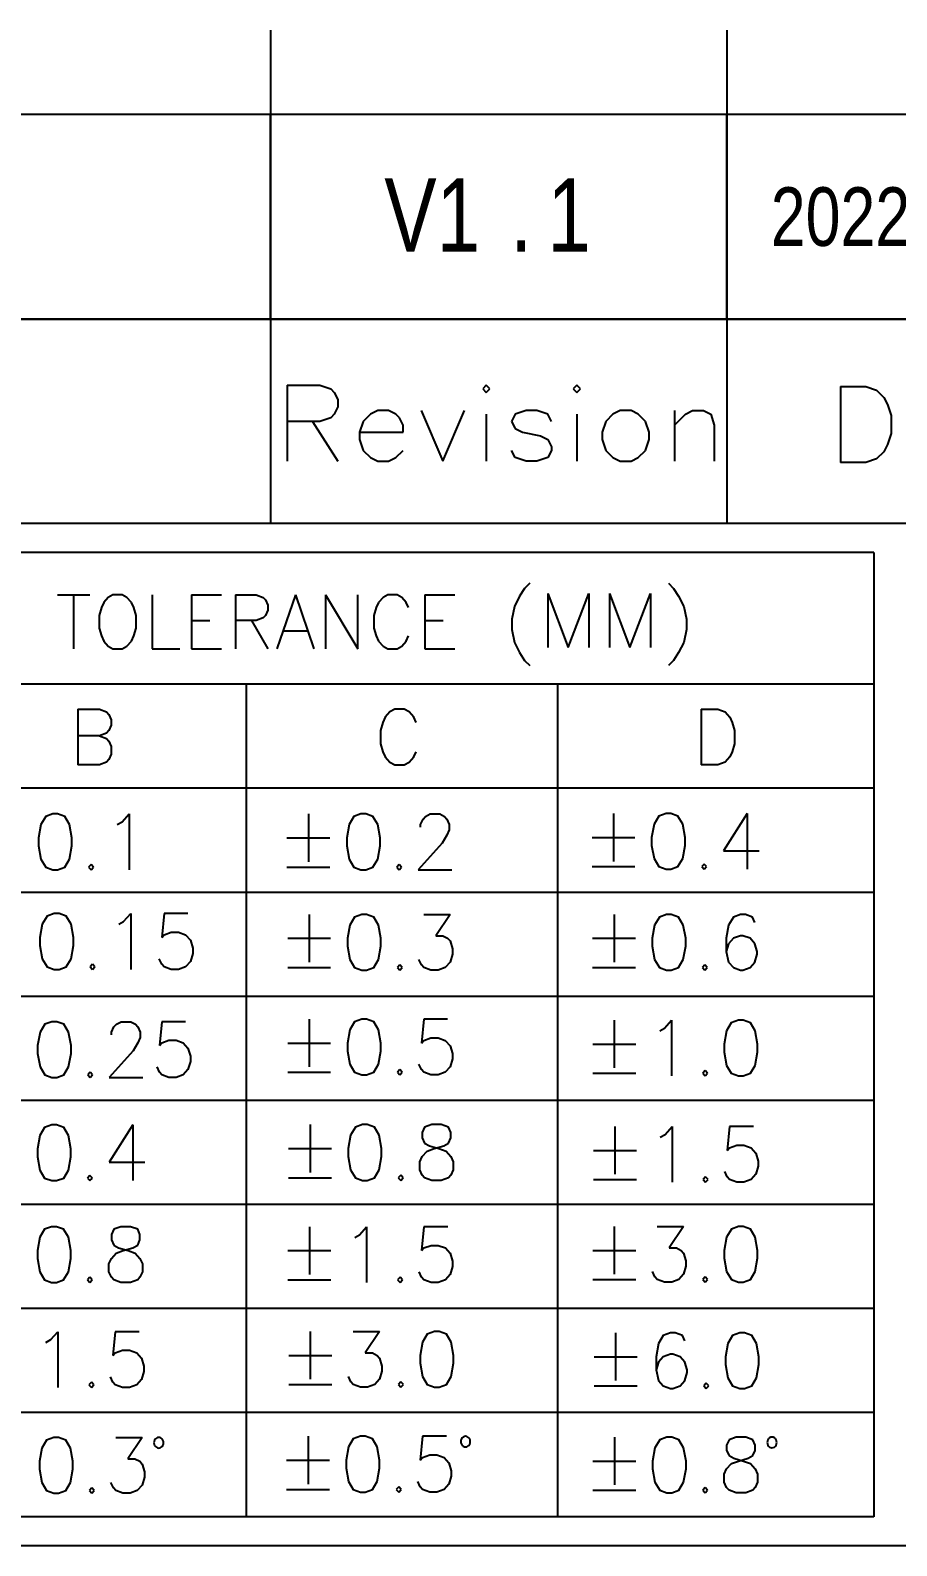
# Model space of a CAD drawing. Extents: x 0 to 189, y 4 to 276.
# Drawn here: x 137.52 to 161.18, y 3.65 to 45.03 of the extents above; entities that cross this region are included whole.
import ezdxf

# ---------------------------------------------------------------- set-up
doc = ezdxf.new("R2010")
doc.units = 0
doc.header["$LTSCALE"] = 19.36
doc.layers.get('0').update_dxf_attribs({"linetype": 'CONTINUOUS'})
doc.styles.get("Standard").update_dxf_attribs({"font": 'txt', "width": 0.8})

# ---------------------------------------------------------------- blocks, each defined once
blk = doc.blocks.new('*U41')
at = {"color": 0, "width": 0.8}
blk.add_text('2022.11.29', height=1.6, dxfattribs=at).set_placement((157.744, 39.141))
blk = doc.blocks.new('*U43')
at = {"color": 0, "width": 0.8}
for s, p in [('V1', (147.191, 38.983)), ('1', (151.644, 38.983)), ('.', (150.631, 38.983))]:
    blk.add_text(s, height=2, dxfattribs=at).set_placement(p)

msp = doc.modelspace()

# ---------------------------------------------------------------- linework, layer by layer
at = {"color": 7, "linetype": 'CONTINUOUS'}
for p, q in [((144.08, 45.028), (144.08, 31.562)), ((156.54, 45.028), (156.54, 31.562)), ((188.542, 42.726), (113.282, 42.726)), ((113.282, 37.144), (188.542, 37.144)), ((144.541, 35.339), (145.43, 35.339)), ((144.541, 35.339), (144.541, 33.263)), ((145.43, 35.339), (145.728, 35.239)), ((145.728, 35.239), (145.825, 35.142)), ((149.976, 35.339), (149.877, 35.239)), ((149.877, 35.239), (149.976, 35.142)), ((150.075, 35.239), (149.976, 35.339)), ((149.976, 35.142), (150.075, 35.239)), ((152.446, 35.339), (152.349, 35.239)), ((152.349, 35.239), (152.446, 35.142)), ((152.545, 35.239), (152.446, 35.339)), ((152.446, 35.142), (152.545, 35.239)), ((159.646, 35.303), (160.337, 35.303)), ((159.646, 35.303), (159.646, 33.228)), ((160.337, 35.303), (160.634, 35.204)), ((160.634, 35.204), (160.831, 35.006)), ((145.825, 35.142), (145.924, 34.944)), ((145.924, 34.944), (145.924, 34.745)), ((160.831, 35.006), (160.93, 34.809)), ((160.93, 34.809), (161.029, 34.512)), ((145.43, 34.35), (144.541, 34.35)), ((145.233, 34.35), (145.924, 33.263)), ((145.728, 34.45), (145.43, 34.35)), ((145.825, 34.549), (145.728, 34.45)), ((145.924, 34.745), (145.825, 34.549)), ((146.617, 34.35), (146.517, 34.053)), ((146.815, 34.549), (146.617, 34.35)), ((147.012, 34.646), (146.815, 34.549)), ((147.309, 34.646), (147.012, 34.646)), ((147.506, 34.549), (147.309, 34.646)), ((147.605, 34.45), (147.506, 34.549)), ((147.704, 34.251), (147.605, 34.45)), ((148.198, 34.646), (148.791, 33.263)), ((148.791, 33.263), (149.383, 34.646)), ((149.976, 34.549), (149.976, 33.263)), ((150.767, 34.549), (150.668, 34.35)), ((150.668, 34.35), (150.767, 34.152)), ((151.063, 34.646), (150.767, 34.549)), ((151.359, 34.646), (151.063, 34.646)), ((151.656, 34.549), (151.359, 34.646)), ((151.756, 34.35), (151.656, 34.549)), ((152.446, 34.549), (152.446, 33.263)), ((153.238, 34.35), (153.139, 34.053)), ((153.434, 34.549), (153.238, 34.35)), ((153.633, 34.646), (153.434, 34.549)), ((153.929, 34.646), (153.633, 34.646)), ((154.127, 34.549), (153.929, 34.646)), ((154.325, 34.35), (154.127, 34.549)), ((154.423, 34.053), (154.325, 34.35)), ((155.115, 34.646), (155.115, 33.263)), ((155.115, 34.251), (155.411, 34.549)), ((155.411, 34.549), (155.609, 34.646)), ((155.609, 34.646), (155.905, 34.646)), ((155.905, 34.646), (156.103, 34.549)), ((156.103, 34.549), (156.202, 34.251)), ((161.029, 34.512), (161.029, 34.018)), ((146.517, 34.053), (147.704, 34.053)), ((146.517, 34.053), (146.517, 33.856)), ((147.704, 34.053), (147.704, 34.251)), ((150.767, 34.152), (150.964, 34.053)), ((150.964, 34.053), (151.458, 33.955)), ((151.458, 33.955), (151.656, 33.856)), ((153.139, 34.053), (153.139, 33.856)), ((154.423, 33.856), (154.423, 34.053)), ((156.202, 34.251), (156.202, 33.263)), ((161.029, 34.018), (160.93, 33.722)), ((146.517, 33.856), (146.617, 33.559)), ((146.617, 33.559), (146.815, 33.362)), ((147.506, 33.362), (147.704, 33.559)), ((150.767, 33.362), (150.668, 33.559)), ((151.656, 33.856), (151.756, 33.658)), ((151.756, 33.559), (151.656, 33.362)), ((151.756, 33.658), (151.756, 33.559)), ((153.139, 33.856), (153.238, 33.559)), ((153.238, 33.559), (153.434, 33.362)), ((154.127, 33.362), (154.325, 33.559)), ((154.325, 33.559), (154.423, 33.856)), ((160.831, 33.523), (160.634, 33.325)), ((160.93, 33.722), (160.831, 33.523)), ((146.815, 33.362), (147.012, 33.263)), ((147.012, 33.263), (147.309, 33.263)), ((147.309, 33.263), (147.506, 33.362)), ((151.063, 33.263), (150.767, 33.362)), ((151.359, 33.263), (151.063, 33.263)), ((151.656, 33.362), (151.359, 33.263)), ((153.434, 33.362), (153.633, 33.263)), ((153.633, 33.263), (153.929, 33.263)), ((153.929, 33.263), (154.127, 33.362)), ((160.337, 33.228), (159.646, 33.228)), ((160.634, 33.325), (160.337, 33.228)), ((188.542, 31.562), (113.282, 31.562)), ((160.56, 30.771), (114.073, 30.771)), ((160.56, 30.771), (160.56, 4.444)), ((151.163, 29.929), (151.022, 29.789)), ((154.947, 29.929), (155.089, 29.789)), ((138.265, 29.616), (139.147, 29.616)), ((138.706, 29.616), (138.706, 28.142)), ((139.528, 29.405), (139.464, 29.266)), ((139.652, 29.544), (139.528, 29.405)), ((139.779, 29.616), (139.652, 29.544)), ((140.032, 29.616), (139.779, 29.616)), ((140.157, 29.544), (140.032, 29.616)), ((140.284, 29.405), (140.157, 29.544)), ((140.347, 29.266), (140.284, 29.405)), ((140.852, 29.616), (140.852, 28.142)), ((141.924, 29.616), (142.744, 29.616)), ((141.924, 29.616), (141.924, 28.142)), ((143.124, 29.616), (143.69, 29.616)), ((143.124, 29.616), (143.124, 28.142)), ((143.69, 29.616), (143.88, 29.544)), ((143.88, 29.544), (143.943, 29.475)), ((143.943, 29.475), (144.007, 29.335)), ((144.762, 29.616), (144.258, 28.142)), ((144.762, 29.616), (145.267, 28.142)), ((145.584, 29.616), (146.467, 28.142)), ((145.584, 29.616), (145.584, 28.142)), ((146.467, 28.142), (146.467, 29.616)), ((147.035, 29.405), (146.971, 29.266)), ((147.161, 29.544), (147.035, 29.405)), ((147.286, 29.616), (147.161, 29.544)), ((147.539, 29.616), (147.286, 29.616)), ((147.666, 29.544), (147.539, 29.616)), ((147.791, 29.405), (147.666, 29.544)), ((147.854, 29.266), (147.791, 29.405)), ((148.295, 29.616), (149.117, 29.616)), ((148.295, 29.616), (148.295, 28.142)), ((150.882, 29.578), (150.741, 29.297)), ((151.022, 29.789), (150.882, 29.578)), ((151.653, 29.648), (152.215, 28.176)), ((151.653, 29.648), (151.653, 28.176)), ((152.215, 28.176), (152.774, 29.648)), ((152.774, 29.648), (152.774, 28.176)), ((153.336, 29.648), (153.896, 28.176)), ((153.336, 29.648), (153.336, 28.176)), ((153.896, 28.176), (154.457, 29.648)), ((154.457, 29.648), (154.457, 28.176)), ((155.089, 29.789), (155.228, 29.578)), ((155.228, 29.578), (155.367, 29.297)), ((139.464, 29.266), (139.401, 29.054)), ((139.401, 29.054), (139.401, 28.704)), ((140.41, 29.054), (140.347, 29.266)), ((140.41, 28.704), (140.41, 29.054)), ((143.88, 28.985), (143.69, 28.913)), ((143.943, 29.054), (143.88, 28.985)), ((144.007, 29.194), (143.943, 29.054)), ((144.007, 29.335), (144.007, 29.194)), ((146.971, 29.266), (146.908, 29.054)), ((146.908, 29.054), (146.908, 28.704)), ((150.741, 29.297), (150.671, 28.947)), ((155.367, 29.297), (155.439, 28.947)), ((139.401, 28.704), (139.464, 28.493)), ((140.347, 28.493), (140.41, 28.704)), ((141.924, 28.913), (142.429, 28.913)), ((143.69, 28.913), (143.124, 28.913)), ((143.565, 28.913), (144.007, 28.142)), ((144.448, 28.634), (145.079, 28.634)), ((146.908, 28.704), (146.971, 28.493)), ((148.295, 28.913), (148.8, 28.913)), ((150.671, 28.947), (150.671, 28.668)), ((150.671, 28.668), (150.741, 28.317)), ((155.439, 28.668), (155.367, 28.317)), ((155.439, 28.947), (155.439, 28.668)), ((139.464, 28.493), (139.528, 28.353)), ((139.528, 28.353), (139.652, 28.212)), ((139.652, 28.212), (139.779, 28.142)), ((139.779, 28.142), (140.032, 28.142)), ((140.032, 28.142), (140.157, 28.212)), ((140.157, 28.212), (140.284, 28.353)), ((140.284, 28.353), (140.347, 28.493)), ((140.852, 28.142), (141.61, 28.142)), ((141.924, 28.142), (142.744, 28.142)), ((146.971, 28.493), (147.035, 28.353)), ((147.035, 28.353), (147.161, 28.212)), ((147.161, 28.212), (147.286, 28.142)), ((147.286, 28.142), (147.539, 28.142)), ((147.539, 28.142), (147.666, 28.212)), ((147.666, 28.212), (147.791, 28.353)), ((147.791, 28.353), (147.854, 28.493)), ((148.295, 28.142), (149.117, 28.142)), ((150.741, 28.317), (150.882, 28.037)), ((155.367, 28.317), (155.228, 28.037)), ((150.882, 28.037), (151.022, 27.825)), ((151.022, 27.825), (151.163, 27.686)), ((155.089, 27.825), (154.947, 27.686)), ((155.228, 28.037), (155.089, 27.825)), ((160.56, 27.173), (126.684, 27.173)), ((143.421, 27.173), (143.421, 4.444)), ((151.916, 27.173), (151.916, 4.444)), ((138.822, 26.491), (139.409, 26.491)), ((138.822, 26.491), (138.822, 24.97)), ((139.409, 26.491), (139.604, 26.419)), ((147.476, 26.491), (147.345, 26.419)), ((147.736, 26.491), (147.476, 26.491)), ((147.867, 26.419), (147.736, 26.491)), ((155.845, 26.491), (156.301, 26.491)), ((155.845, 26.491), (155.845, 24.97)), ((156.301, 26.491), (156.497, 26.419)), ((139.604, 26.419), (139.669, 26.347)), ((139.669, 26.347), (139.735, 26.201)), ((139.735, 26.201), (139.735, 26.058)), ((147.151, 26.13), (147.085, 25.912)), ((147.214, 26.273), (147.151, 26.13)), ((147.345, 26.419), (147.214, 26.273)), ((147.998, 26.273), (147.867, 26.419)), ((148.063, 26.13), (147.998, 26.273)), ((156.497, 26.419), (156.626, 26.273)), ((156.626, 26.273), (156.691, 26.13)), ((156.691, 26.13), (156.757, 25.912)), ((139.409, 25.766), (138.822, 25.766)), ((139.604, 25.84), (139.409, 25.766)), ((139.409, 25.766), (139.604, 25.695)), ((139.669, 25.912), (139.604, 25.84)), ((139.604, 25.695), (139.669, 25.623)), ((139.735, 26.058), (139.669, 25.912)), ((147.085, 25.912), (147.085, 25.549)), ((156.757, 25.912), (156.757, 25.549)), ((139.669, 25.623), (139.735, 25.477)), ((139.735, 25.26), (139.669, 25.114)), ((139.735, 25.477), (139.735, 25.26)), ((147.085, 25.549), (147.151, 25.331)), ((147.151, 25.331), (147.214, 25.188)), ((147.998, 25.188), (148.063, 25.331)), ((156.691, 25.331), (156.626, 25.188)), ((156.757, 25.549), (156.691, 25.331)), ((139.409, 24.97), (138.822, 24.97)), ((139.604, 25.042), (139.409, 24.97)), ((139.669, 25.114), (139.604, 25.042)), ((147.214, 25.188), (147.345, 25.042)), ((147.345, 25.042), (147.476, 24.97)), ((147.476, 24.97), (147.736, 24.97)), ((147.736, 24.97), (147.867, 25.042)), ((147.867, 25.042), (147.998, 25.188)), ((156.301, 24.97), (155.845, 24.97)), ((156.497, 25.042), (156.301, 24.97)), ((156.626, 25.188), (156.497, 25.042)), ((160.56, 24.332), (114.073, 24.332)), ((138.138, 23.632), (137.944, 23.558)), ((138.269, 23.632), (138.138, 23.632)), ((138.465, 23.558), (138.269, 23.632)), ((140.03, 23.414), (140.224, 23.632)), ((140.224, 23.632), (140.224, 22.109)), ((145.119, 23.632), (145.119, 22.326)), ((146.553, 23.632), (146.357, 23.56)), ((146.684, 23.632), (146.553, 23.632)), ((146.878, 23.56), (146.684, 23.632)), ((148.314, 23.56), (148.443, 23.632)), ((148.443, 23.632), (148.705, 23.632)), ((148.705, 23.632), (148.836, 23.56)), ((153.448, 23.642), (153.448, 22.337)), ((154.884, 23.642), (154.687, 23.57)), ((155.013, 23.642), (154.884, 23.642)), ((155.209, 23.57), (155.013, 23.642)), ((157.101, 23.642), (156.449, 22.628)), ((157.101, 23.642), (157.101, 22.12)), ((137.813, 23.34), (137.747, 22.979)), ((137.944, 23.558), (137.813, 23.34)), ((138.594, 23.34), (138.465, 23.558)), ((138.66, 22.979), (138.594, 23.34)), ((139.899, 23.34), (140.03, 23.414)), ((146.228, 23.342), (146.163, 22.979)), ((146.357, 23.56), (146.228, 23.342)), ((147.009, 23.342), (146.878, 23.56)), ((147.075, 22.979), (147.009, 23.342)), ((148.183, 23.342), (148.249, 23.486)), ((148.183, 23.268), (148.183, 23.342)), ((148.249, 23.486), (148.314, 23.56)), ((148.836, 23.56), (148.901, 23.486)), ((148.901, 23.486), (148.965, 23.342)), ((148.965, 23.197), (148.901, 23.051)), ((148.965, 23.342), (148.965, 23.197)), ((154.557, 23.353), (154.491, 22.99)), ((154.687, 23.57), (154.557, 23.353)), ((155.34, 23.353), (155.209, 23.57)), ((155.405, 22.99), (155.34, 23.353)), ((137.747, 22.979), (137.747, 22.761)), ((137.747, 22.761), (137.813, 22.398)), ((138.594, 22.398), (138.66, 22.761)), ((138.66, 22.761), (138.66, 22.979)), ((144.532, 22.979), (145.706, 22.979)), ((146.163, 22.979), (146.163, 22.761)), ((146.163, 22.761), (146.228, 22.4)), ((147.009, 22.4), (147.075, 22.761)), ((147.075, 22.761), (147.075, 22.979)), ((148.771, 22.835), (148.118, 22.109)), ((148.901, 23.051), (148.771, 22.835)), ((152.863, 22.99), (154.035, 22.99)), ((154.491, 22.99), (154.491, 22.772)), ((154.491, 22.772), (154.557, 22.411)), ((155.34, 22.411), (155.405, 22.772)), ((155.405, 22.772), (155.405, 22.99)), ((137.813, 22.398), (137.944, 22.181)), ((138.465, 22.181), (138.594, 22.398)), ((146.228, 22.4), (146.357, 22.183)), ((146.878, 22.183), (147.009, 22.4)), ((154.557, 22.411), (154.687, 22.193)), ((155.209, 22.193), (155.34, 22.411)), ((156.449, 22.628), (157.426, 22.628)), ((137.944, 22.181), (138.138, 22.109)), ((138.138, 22.109), (138.269, 22.109)), ((138.269, 22.109), (138.465, 22.181)), ((139.181, 22.255), (139.116, 22.181)), ((139.116, 22.181), (139.181, 22.109)), ((139.247, 22.181), (139.181, 22.255)), ((139.181, 22.109), (139.247, 22.181)), ((144.532, 22.183), (145.706, 22.183)), ((146.357, 22.183), (146.553, 22.109)), ((146.553, 22.109), (146.684, 22.109)), ((146.684, 22.109), (146.878, 22.183)), ((147.596, 22.255), (147.531, 22.183)), ((147.531, 22.183), (147.596, 22.109)), ((147.662, 22.183), (147.596, 22.255)), ((147.596, 22.109), (147.662, 22.183)), ((148.118, 22.109), (149.03, 22.109)), ((152.863, 22.193), (154.035, 22.193)), ((154.687, 22.193), (154.884, 22.12)), ((154.884, 22.12), (155.013, 22.12)), ((155.013, 22.12), (155.209, 22.193)), ((155.927, 22.265), (155.862, 22.193)), ((155.862, 22.193), (155.927, 22.12)), ((155.993, 22.193), (155.927, 22.265)), ((155.927, 22.12), (155.993, 22.193)), ((160.56, 21.491), (114.073, 21.491)), ((137.982, 20.838), (137.851, 20.62)), ((138.176, 20.91), (137.982, 20.838)), ((138.307, 20.91), (138.176, 20.91)), ((138.503, 20.838), (138.307, 20.91)), ((138.634, 20.62), (138.503, 20.838)), ((139.937, 20.62), (140.068, 20.692)), ((140.068, 20.692), (140.265, 20.91)), ((140.265, 20.91), (140.265, 19.387)), ((141.177, 20.91), (141.111, 20.257)), ((141.829, 20.91), (141.177, 20.91)), ((145.138, 20.888), (145.138, 19.583)), ((146.378, 20.817), (146.247, 20.599)), ((146.572, 20.888), (146.378, 20.817)), ((146.703, 20.888), (146.572, 20.888)), ((146.9, 20.817), (146.703, 20.888)), ((147.028, 20.599), (146.9, 20.817)), ((148.268, 20.888), (148.986, 20.888)), ((148.986, 20.888), (148.593, 20.308)), ((153.463, 20.888), (153.463, 19.583)), ((154.702, 20.817), (154.571, 20.599)), ((154.899, 20.888), (154.702, 20.817)), ((155.027, 20.888), (154.899, 20.888)), ((155.224, 20.817), (155.027, 20.888)), ((155.355, 20.599), (155.224, 20.817)), ((156.723, 20.817), (156.592, 20.599)), ((156.92, 20.888), (156.723, 20.817)), ((157.05, 20.888), (156.92, 20.888)), ((157.245, 20.817), (157.05, 20.888)), ((157.31, 20.671), (157.245, 20.817)), ((137.851, 20.62), (137.785, 20.257)), ((138.698, 20.257), (138.634, 20.62)), ((141.111, 20.257), (141.177, 20.329)), ((141.177, 20.329), (141.371, 20.403)), ((141.371, 20.403), (141.567, 20.403)), ((141.567, 20.403), (141.764, 20.329)), ((141.764, 20.329), (141.893, 20.185)), ((146.247, 20.599), (146.182, 20.236)), ((147.094, 20.236), (147.028, 20.599)), ((148.593, 20.308), (148.79, 20.308)), ((148.79, 20.308), (148.92, 20.236)), ((154.571, 20.599), (154.506, 20.236)), ((155.42, 20.236), (155.355, 20.599)), ((156.592, 20.599), (156.529, 20.236)), ((156.92, 20.308), (156.723, 20.236)), ((156.985, 20.308), (156.92, 20.308)), ((157.179, 20.236), (156.985, 20.308)), ((137.785, 20.257), (137.785, 20.04)), ((137.785, 20.04), (137.851, 19.676)), ((138.634, 19.676), (138.698, 20.04)), ((138.698, 20.04), (138.698, 20.257)), ((141.893, 20.185), (141.958, 19.968)), ((141.958, 19.968), (141.958, 19.822)), ((144.551, 20.236), (145.725, 20.236)), ((146.182, 20.236), (146.182, 20.018)), ((146.182, 20.018), (146.247, 19.655)), ((147.028, 19.655), (147.094, 20.018)), ((147.094, 20.018), (147.094, 20.236)), ((148.92, 20.236), (148.986, 20.164)), ((148.986, 20.164), (149.051, 19.947)), ((149.051, 19.947), (149.051, 19.801)), ((152.876, 20.236), (154.05, 20.236)), ((154.506, 20.236), (154.506, 20.018)), ((154.506, 20.018), (154.571, 19.655)), ((155.355, 19.655), (155.42, 20.018)), ((155.42, 20.018), (155.42, 20.236)), ((156.529, 20.236), (156.529, 19.873)), ((156.592, 20.09), (156.529, 19.873)), ((156.529, 19.873), (156.592, 19.583)), ((156.723, 20.236), (156.592, 20.09)), ((157.31, 20.09), (157.179, 20.236)), ((157.376, 19.873), (157.31, 20.09)), ((157.376, 19.801), (157.376, 19.873)), ((137.851, 19.676), (137.982, 19.461)), ((137.982, 19.461), (138.176, 19.387)), ((138.307, 19.387), (138.503, 19.461)), ((138.503, 19.461), (138.634, 19.676)), ((139.219, 19.533), (139.156, 19.461)), ((139.156, 19.461), (139.219, 19.387)), ((139.285, 19.461), (139.219, 19.533)), ((139.219, 19.387), (139.285, 19.461)), ((141.111, 19.533), (141.046, 19.676)), ((141.177, 19.461), (141.111, 19.533)), ((141.371, 19.387), (141.177, 19.461)), ((141.764, 19.461), (141.567, 19.387)), ((141.893, 19.605), (141.764, 19.461)), ((141.958, 19.822), (141.893, 19.605)), ((146.247, 19.655), (146.378, 19.438)), ((146.9, 19.438), (147.028, 19.655)), ((147.615, 19.512), (147.55, 19.438)), ((147.681, 19.438), (147.615, 19.512)), ((148.202, 19.512), (148.137, 19.655)), ((148.268, 19.438), (148.202, 19.512)), ((148.986, 19.583), (148.855, 19.438)), ((149.051, 19.801), (148.986, 19.583)), ((154.571, 19.655), (154.702, 19.438)), ((155.224, 19.438), (155.355, 19.655)), ((155.942, 19.512), (155.876, 19.438)), ((156.007, 19.438), (155.942, 19.512)), ((156.592, 19.583), (156.723, 19.438)), ((157.179, 19.438), (157.31, 19.583)), ((157.31, 19.583), (157.376, 19.801)), ((138.176, 19.387), (138.307, 19.387)), ((141.567, 19.387), (141.371, 19.387)), ((144.551, 19.438), (145.725, 19.438)), ((146.378, 19.438), (146.572, 19.366)), ((146.572, 19.366), (146.703, 19.366)), ((146.703, 19.366), (146.9, 19.438)), ((147.55, 19.438), (147.615, 19.366)), ((147.615, 19.366), (147.681, 19.438)), ((148.464, 19.366), (148.268, 19.438)), ((148.659, 19.366), (148.464, 19.366)), ((148.855, 19.438), (148.659, 19.366)), ((152.876, 19.438), (154.05, 19.438)), ((154.702, 19.438), (154.899, 19.366)), ((154.899, 19.366), (155.027, 19.366)), ((155.027, 19.366), (155.224, 19.438)), ((155.876, 19.438), (155.942, 19.366)), ((155.942, 19.366), (156.007, 19.438)), ((156.723, 19.438), (156.92, 19.366)), ((156.92, 19.366), (156.985, 19.366)), ((156.985, 19.366), (157.179, 19.438)), ((160.56, 18.649), (114.073, 18.649)), ((137.918, 17.888), (137.788, 17.67)), ((138.113, 17.959), (137.918, 17.888)), ((138.244, 17.959), (138.113, 17.959)), ((138.44, 17.888), (138.244, 17.959)), ((138.569, 17.67), (138.44, 17.888)), ((139.743, 17.67), (139.808, 17.816)), ((139.808, 17.816), (139.874, 17.888)), ((139.874, 17.888), (140.005, 17.959)), ((140.005, 17.959), (140.265, 17.959)), ((140.265, 17.959), (140.396, 17.888)), ((140.396, 17.888), (140.461, 17.816)), ((140.461, 17.816), (140.526, 17.67)), ((141.113, 17.959), (141.048, 17.309)), ((141.764, 17.959), (141.113, 17.959)), ((145.138, 18.029), (145.138, 16.724)), ((146.378, 17.955), (146.247, 17.74)), ((146.572, 18.029), (146.378, 17.955)), ((146.703, 18.029), (146.572, 18.029)), ((146.9, 17.955), (146.703, 18.029)), ((147.028, 17.74), (146.9, 17.955)), ((148.268, 18.029), (148.202, 17.377)), ((148.92, 18.029), (148.268, 18.029)), ((153.471, 18), (153.471, 16.697)), ((154.842, 17.782), (155.036, 18)), ((155.036, 18), (155.036, 16.479)), ((156.666, 17.928), (156.537, 17.71)), ((156.863, 18), (156.666, 17.928)), ((156.993, 18), (156.863, 18)), ((157.188, 17.928), (156.993, 18)), ((157.319, 17.71), (157.188, 17.928)), ((137.788, 17.67), (137.722, 17.309)), ((138.634, 17.309), (138.569, 17.67)), ((139.743, 17.598), (139.743, 17.67)), ((140.461, 17.381), (140.33, 17.163)), ((140.526, 17.527), (140.461, 17.381)), ((140.526, 17.67), (140.526, 17.527)), ((141.048, 17.309), (141.113, 17.381)), ((141.113, 17.381), (141.308, 17.453)), ((141.308, 17.453), (141.504, 17.453)), ((141.504, 17.453), (141.698, 17.381)), ((141.698, 17.381), (141.829, 17.235)), ((146.247, 17.74), (146.182, 17.377)), ((147.094, 17.377), (147.028, 17.74)), ((148.202, 17.377), (148.268, 17.448)), ((148.268, 17.448), (148.464, 17.522)), ((148.464, 17.522), (148.659, 17.522)), ((148.659, 17.522), (148.855, 17.448)), ((148.855, 17.448), (148.986, 17.305)), ((154.711, 17.71), (154.842, 17.782)), ((156.537, 17.71), (156.472, 17.347)), ((157.384, 17.347), (157.319, 17.71)), ((137.722, 17.309), (137.722, 17.092)), ((137.722, 17.092), (137.788, 16.728)), ((138.569, 16.728), (138.634, 17.092)), ((138.634, 17.092), (138.634, 17.309)), ((140.33, 17.163), (139.678, 16.439)), ((141.829, 17.235), (141.895, 17.018)), ((141.895, 17.018), (141.895, 16.874)), ((144.551, 17.377), (145.725, 17.377)), ((146.182, 17.377), (146.182, 17.159)), ((146.182, 17.159), (146.247, 16.796)), ((147.028, 16.796), (147.094, 17.159)), ((147.094, 17.159), (147.094, 17.377)), ((148.986, 17.305), (149.051, 17.087)), ((149.051, 17.087), (149.051, 16.942)), ((152.884, 17.347), (154.058, 17.347)), ((156.472, 17.347), (156.472, 17.13)), ((156.472, 17.13), (156.537, 16.768)), ((157.319, 16.768), (157.384, 17.13)), ((157.384, 17.13), (157.384, 17.347)), ((137.788, 16.728), (137.918, 16.511)), ((138.44, 16.511), (138.569, 16.728)), ((139.156, 16.583), (139.09, 16.511)), ((139.221, 16.511), (139.156, 16.583)), ((141.048, 16.583), (140.983, 16.728)), ((141.113, 16.511), (141.048, 16.583)), ((141.829, 16.657), (141.698, 16.511)), ((141.895, 16.874), (141.829, 16.657)), ((144.551, 16.578), (145.725, 16.578)), ((146.247, 16.796), (146.378, 16.578)), ((146.378, 16.578), (146.572, 16.507)), ((146.703, 16.507), (146.9, 16.578)), ((146.9, 16.578), (147.028, 16.796)), ((147.615, 16.652), (147.55, 16.578)), ((147.55, 16.578), (147.615, 16.507)), ((147.681, 16.578), (147.615, 16.652)), ((147.615, 16.507), (147.681, 16.578)), ((148.202, 16.652), (148.137, 16.796)), ((148.268, 16.578), (148.202, 16.652)), ((148.464, 16.507), (148.268, 16.578)), ((148.855, 16.578), (148.659, 16.507)), ((148.986, 16.724), (148.855, 16.578)), ((149.051, 16.942), (148.986, 16.724)), ((152.884, 16.551), (154.058, 16.551)), ((155.95, 16.623), (155.885, 16.551)), ((155.885, 16.551), (155.95, 16.479)), ((156.014, 16.551), (155.95, 16.623)), ((155.95, 16.479), (156.014, 16.551)), ((156.537, 16.768), (156.666, 16.551)), ((156.666, 16.551), (156.863, 16.479)), ((156.993, 16.479), (157.188, 16.551)), ((157.188, 16.551), (157.319, 16.768)), ((137.918, 16.511), (138.113, 16.439)), ((138.113, 16.439), (138.244, 16.439)), ((138.244, 16.439), (138.44, 16.511)), ((139.09, 16.511), (139.156, 16.439)), ((139.156, 16.439), (139.221, 16.511)), ((139.678, 16.439), (140.592, 16.439)), ((141.308, 16.439), (141.113, 16.511)), ((141.504, 16.439), (141.308, 16.439)), ((141.698, 16.511), (141.504, 16.439)), ((146.572, 16.507), (146.703, 16.507)), ((148.659, 16.507), (148.464, 16.507)), ((156.863, 16.479), (156.993, 16.479)), ((160.56, 15.808), (114.073, 15.808)), ((137.912, 15.069), (137.781, 14.851)), ((138.109, 15.142), (137.912, 15.069)), ((138.237, 15.142), (138.109, 15.142)), ((138.434, 15.069), (138.237, 15.142)), ((138.565, 14.851), (138.434, 15.069)), ((140.326, 15.142), (139.673, 14.127)), ((140.326, 15.142), (140.326, 13.62)), ((145.162, 15.149), (145.162, 13.846)), ((146.399, 15.077), (146.27, 14.86)), ((146.595, 15.149), (146.399, 15.077)), ((146.726, 15.149), (146.595, 15.149)), ((146.921, 15.077), (146.726, 15.149)), ((147.052, 14.86), (146.921, 15.077)), ((148.291, 15.077), (148.226, 14.933)), ((148.226, 14.933), (148.226, 14.788)), ((148.485, 15.149), (148.291, 15.077)), ((148.747, 15.149), (148.485, 15.149)), ((148.944, 15.077), (148.747, 15.149)), ((149.007, 14.933), (148.944, 15.077)), ((149.007, 14.788), (149.007, 14.933)), ((153.488, 15.098), (153.488, 13.795)), ((154.859, 14.881), (155.053, 15.098)), ((155.053, 15.098), (155.053, 13.578)), ((156.618, 15.098), (156.552, 14.446)), ((157.27, 15.098), (156.618, 15.098)), ((137.781, 14.851), (137.716, 14.49)), ((137.716, 14.49), (137.716, 14.272)), ((138.63, 14.49), (138.565, 14.851)), ((138.63, 14.272), (138.63, 14.49)), ((144.575, 14.498), (145.747, 14.498)), ((146.27, 14.86), (146.205, 14.498)), ((146.205, 14.498), (146.205, 14.281)), ((147.117, 14.498), (147.052, 14.86)), ((147.117, 14.281), (147.117, 14.498)), ((148.226, 14.788), (148.291, 14.642)), ((148.291, 14.642), (148.42, 14.57)), ((148.357, 14.425), (148.551, 14.498)), ((148.42, 14.57), (148.682, 14.498)), ((148.551, 14.498), (148.813, 14.57)), ((148.682, 14.498), (148.878, 14.425)), ((148.813, 14.57), (148.944, 14.642)), ((148.944, 14.642), (149.007, 14.788)), ((154.728, 14.809), (154.859, 14.881)), ((156.552, 14.446), (156.618, 14.52)), ((156.618, 14.52), (156.814, 14.591)), ((156.814, 14.591), (157.008, 14.591)), ((157.008, 14.591), (157.205, 14.52)), ((157.205, 14.52), (157.336, 14.374)), ((137.716, 14.272), (137.781, 13.909)), ((138.565, 13.909), (138.63, 14.272)), ((139.673, 14.127), (140.651, 14.127)), ((146.205, 14.281), (146.27, 13.918)), ((147.052, 13.918), (147.117, 14.281)), ((148.16, 14.135), (148.226, 14.281)), ((148.16, 13.918), (148.16, 14.135)), ((148.226, 14.281), (148.357, 14.425)), ((148.878, 14.425), (149.007, 14.281)), ((149.007, 14.281), (149.072, 14.135)), ((149.072, 14.135), (149.072, 13.918)), ((152.901, 14.446), (154.075, 14.446)), ((157.336, 14.374), (157.401, 14.156)), ((157.401, 14.156), (157.401, 14.013)), ((137.781, 13.909), (137.912, 13.692)), ((137.912, 13.692), (138.109, 13.62)), ((138.237, 13.62), (138.434, 13.692)), ((138.434, 13.692), (138.565, 13.909)), ((139.152, 13.764), (139.086, 13.692)), ((139.086, 13.692), (139.152, 13.62)), ((139.217, 13.692), (139.152, 13.764)), ((139.152, 13.62), (139.217, 13.692)), ((144.575, 13.7), (145.747, 13.7)), ((146.27, 13.918), (146.399, 13.7)), ((146.399, 13.7), (146.595, 13.628)), ((146.726, 13.628), (146.921, 13.7)), ((146.921, 13.7), (147.052, 13.918)), ((147.639, 13.772), (147.573, 13.7)), ((147.573, 13.7), (147.639, 13.628)), ((147.704, 13.7), (147.639, 13.772)), ((147.639, 13.628), (147.704, 13.7)), ((148.226, 13.772), (148.16, 13.918)), ((148.291, 13.7), (148.226, 13.772)), ((148.485, 13.628), (148.291, 13.7)), ((148.944, 13.7), (148.747, 13.628)), ((149.007, 13.772), (148.944, 13.7)), ((149.072, 13.918), (149.007, 13.772)), ((155.965, 13.721), (155.902, 13.65)), ((156.031, 13.65), (155.965, 13.721)), ((156.552, 13.721), (156.487, 13.867)), ((156.618, 13.65), (156.552, 13.721)), ((157.336, 13.795), (157.205, 13.65)), ((157.401, 14.013), (157.336, 13.795)), ((138.109, 13.62), (138.237, 13.62)), ((146.595, 13.628), (146.726, 13.628)), ((148.747, 13.628), (148.485, 13.628)), ((152.901, 13.65), (154.075, 13.65)), ((155.902, 13.65), (155.965, 13.578)), ((155.965, 13.578), (156.031, 13.65)), ((156.814, 13.578), (156.618, 13.65)), ((157.008, 13.578), (156.814, 13.578)), ((157.205, 13.65), (157.008, 13.578)), ((160.56, 12.967), (114.073, 12.967)), ((137.781, 12.074), (137.716, 11.711)), ((137.91, 12.292), (137.781, 12.074)), ((138.106, 12.363), (137.91, 12.292)), ((138.237, 12.363), (138.106, 12.363)), ((138.432, 12.292), (138.237, 12.363)), ((138.563, 12.074), (138.432, 12.292)), ((138.628, 11.711), (138.563, 12.074)), ((139.802, 12.292), (139.737, 12.146)), ((139.737, 12.146), (139.737, 12.002)), ((139.737, 12.002), (139.802, 11.857)), ((139.996, 12.363), (139.802, 12.292)), ((140.258, 12.363), (139.996, 12.363)), ((140.455, 12.292), (140.258, 12.363)), ((140.518, 12.146), (140.455, 12.292)), ((140.455, 11.857), (140.518, 12.002)), ((140.518, 12.002), (140.518, 12.146)), ((145.143, 12.361), (145.143, 11.056)), ((146.382, 12.07), (146.511, 12.144)), ((146.511, 12.144), (146.707, 12.361)), ((146.707, 12.361), (146.707, 10.839)), ((148.272, 12.361), (148.207, 11.709)), ((148.925, 12.361), (148.272, 12.361)), ((153.471, 12.37), (153.471, 11.065)), ((154.645, 12.37), (155.363, 12.37)), ((155.363, 12.37), (154.973, 11.789)), ((156.537, 12.078), (156.472, 11.717)), ((156.668, 12.296), (156.537, 12.078)), ((156.863, 12.37), (156.668, 12.296)), ((156.993, 12.37), (156.863, 12.37)), ((157.19, 12.296), (156.993, 12.37)), ((157.319, 12.078), (157.19, 12.296)), ((157.384, 11.717), (157.319, 12.078)), ((137.716, 11.711), (137.716, 11.493)), ((138.628, 11.493), (138.628, 11.711)), ((139.737, 11.493), (139.868, 11.639)), ((139.802, 11.857), (139.933, 11.785)), ((139.868, 11.639), (140.062, 11.711)), ((139.933, 11.785), (140.193, 11.711)), ((140.062, 11.711), (140.324, 11.785)), ((140.193, 11.711), (140.389, 11.639)), ((140.324, 11.785), (140.455, 11.857)), ((140.389, 11.639), (140.518, 11.493)), ((144.556, 11.709), (145.73, 11.709)), ((148.207, 11.709), (148.272, 11.781)), ((148.272, 11.781), (148.469, 11.852)), ((148.469, 11.852), (148.663, 11.852)), ((148.663, 11.852), (148.859, 11.781)), ((148.859, 11.781), (148.99, 11.637)), ((148.99, 11.637), (149.056, 11.42)), ((152.886, 11.717), (154.058, 11.717)), ((154.973, 11.789), (155.167, 11.789)), ((155.167, 11.789), (155.298, 11.717)), ((155.298, 11.717), (155.363, 11.643)), ((155.363, 11.643), (155.429, 11.426)), ((156.472, 11.717), (156.472, 11.5)), ((157.384, 11.5), (157.384, 11.717)), ((137.716, 11.493), (137.781, 11.132)), ((138.563, 11.132), (138.628, 11.493)), ((139.671, 11.35), (139.737, 11.493)), ((139.671, 11.132), (139.671, 11.35)), ((140.518, 11.493), (140.583, 11.35)), ((140.583, 11.35), (140.583, 11.132)), ((149.056, 11.274), (148.99, 11.056)), ((149.056, 11.42), (149.056, 11.274)), ((155.429, 11.282), (155.363, 11.065)), ((155.429, 11.426), (155.429, 11.282)), ((156.472, 11.5), (156.537, 11.137)), ((157.319, 11.137), (157.384, 11.5)), ((137.781, 11.132), (137.91, 10.915)), ((137.91, 10.915), (138.106, 10.841)), ((138.106, 10.841), (138.237, 10.841)), ((138.237, 10.841), (138.432, 10.915)), ((138.432, 10.915), (138.563, 11.132)), ((139.15, 10.987), (139.084, 10.915)), ((139.084, 10.915), (139.15, 10.841)), ((139.215, 10.915), (139.15, 10.987)), ((139.15, 10.841), (139.215, 10.915)), ((139.737, 10.987), (139.671, 11.132)), ((139.802, 10.915), (139.737, 10.987)), ((139.996, 10.841), (139.802, 10.915)), ((140.258, 10.841), (139.996, 10.841)), ((140.455, 10.915), (140.258, 10.841)), ((140.518, 10.987), (140.455, 10.915)), ((140.583, 11.132), (140.518, 10.987)), ((144.556, 10.911), (145.73, 10.911)), ((147.62, 10.985), (147.554, 10.911)), ((147.554, 10.911), (147.62, 10.839)), ((147.685, 10.911), (147.62, 10.985)), ((147.62, 10.839), (147.685, 10.911)), ((148.207, 10.985), (148.141, 11.128)), ((148.272, 10.911), (148.207, 10.985)), ((148.469, 10.839), (148.272, 10.911)), ((148.663, 10.839), (148.469, 10.839)), ((148.859, 10.911), (148.663, 10.839)), ((148.99, 11.056), (148.859, 10.911)), ((152.886, 10.919), (154.058, 10.919)), ((154.58, 10.991), (154.516, 11.137)), ((154.645, 10.919), (154.58, 10.991)), ((154.842, 10.847), (154.645, 10.919)), ((155.038, 10.847), (154.842, 10.847)), ((155.232, 10.919), (155.038, 10.847)), ((155.363, 11.065), (155.232, 10.919)), ((155.95, 10.991), (155.885, 10.919)), ((155.885, 10.919), (155.95, 10.847)), ((156.016, 10.919), (155.95, 10.991)), ((155.95, 10.847), (156.016, 10.919)), ((156.537, 11.137), (156.668, 10.919)), ((156.668, 10.919), (156.863, 10.847)), ((156.863, 10.847), (156.993, 10.847)), ((156.993, 10.847), (157.19, 10.919)), ((157.19, 10.919), (157.319, 11.137)), ((160.56, 10.126), (114.073, 10.126)), ((137.95, 9.204), (138.081, 9.278)), ((138.081, 9.278), (138.277, 9.496)), ((138.277, 9.496), (138.277, 7.973)), ((139.842, 9.496), (139.777, 8.843)), ((140.495, 9.496), (139.842, 9.496)), ((145.168, 9.502), (145.168, 8.197)), ((146.342, 9.502), (147.058, 9.502)), ((147.058, 9.502), (146.667, 8.921)), ((148.232, 9.211), (148.167, 8.85)), ((148.363, 9.428), (148.232, 9.211)), ((148.557, 9.502), (148.363, 9.428)), ((148.688, 9.502), (148.557, 9.502)), ((148.885, 9.428), (148.688, 9.502)), ((149.015, 9.211), (148.885, 9.428)), ((149.079, 8.85), (149.015, 9.211)), ((153.507, 9.464), (153.507, 8.161)), ((154.681, 9.175), (154.616, 8.812)), ((154.81, 9.392), (154.681, 9.175)), ((155.006, 9.464), (154.81, 9.392)), ((155.137, 9.464), (155.006, 9.464)), ((155.332, 9.392), (155.137, 9.464)), ((155.397, 9.247), (155.332, 9.392)), ((156.571, 9.175), (156.506, 8.812)), ((156.702, 9.392), (156.571, 9.175)), ((156.898, 9.464), (156.702, 9.392)), ((157.027, 9.464), (156.898, 9.464)), ((157.224, 9.392), (157.027, 9.464)), ((157.355, 9.175), (157.224, 9.392)), ((157.42, 8.812), (157.355, 9.175)), ((139.777, 8.843), (139.842, 8.915)), ((139.842, 8.915), (140.037, 8.987)), ((140.037, 8.987), (140.233, 8.987)), ((140.233, 8.987), (140.429, 8.915)), ((140.429, 8.915), (140.56, 8.769)), ((140.56, 8.769), (140.624, 8.552)), ((144.581, 8.85), (145.755, 8.85)), ((146.667, 8.921), (146.864, 8.921)), ((146.864, 8.921), (146.992, 8.85)), ((146.992, 8.85), (147.058, 8.776)), ((147.058, 8.776), (147.123, 8.558)), ((148.167, 8.85), (148.167, 8.632)), ((149.079, 8.632), (149.079, 8.85)), ((152.92, 8.812), (154.094, 8.812)), ((154.616, 8.812), (154.616, 8.451)), ((154.81, 8.812), (154.681, 8.668)), ((155.006, 8.886), (154.81, 8.812)), ((155.072, 8.886), (155.006, 8.886)), ((155.268, 8.812), (155.072, 8.886)), ((155.397, 8.668), (155.268, 8.812)), ((156.506, 8.812), (156.506, 8.596)), ((157.42, 8.596), (157.42, 8.812)), ((140.624, 8.408), (140.56, 8.191)), ((140.624, 8.552), (140.624, 8.408)), ((147.123, 8.415), (147.058, 8.197)), ((147.123, 8.558), (147.123, 8.415)), ((148.167, 8.632), (148.232, 8.269)), ((149.015, 8.269), (149.079, 8.632)), ((154.681, 8.668), (154.616, 8.451)), ((154.616, 8.451), (154.681, 8.161)), ((155.462, 8.451), (155.397, 8.668)), ((155.397, 8.161), (155.462, 8.379)), ((155.462, 8.379), (155.462, 8.451)), ((156.506, 8.596), (156.571, 8.233)), ((157.355, 8.233), (157.42, 8.596)), ((139.19, 8.117), (139.124, 8.045)), ((139.124, 8.045), (139.19, 7.973)), ((139.255, 8.045), (139.19, 8.117)), ((139.19, 7.973), (139.255, 8.045)), ((139.777, 8.117), (139.711, 8.263)), ((139.842, 8.045), (139.777, 8.117)), ((140.037, 7.973), (139.842, 8.045)), ((140.233, 7.973), (140.037, 7.973)), ((140.429, 8.045), (140.233, 7.973)), ((140.56, 8.191), (140.429, 8.045)), ((144.581, 8.051), (145.755, 8.051)), ((146.277, 8.125), (146.211, 8.269)), ((146.342, 8.051), (146.277, 8.125)), ((146.536, 7.98), (146.342, 8.051)), ((146.733, 7.98), (146.536, 7.98)), ((146.927, 8.051), (146.733, 7.98)), ((147.058, 8.197), (146.927, 8.051)), ((147.645, 8.125), (147.58, 8.051)), ((147.58, 8.051), (147.645, 7.98)), ((147.71, 8.051), (147.645, 8.125)), ((147.645, 7.98), (147.71, 8.051)), ((148.232, 8.269), (148.363, 8.051)), ((148.363, 8.051), (148.557, 7.98)), ((148.557, 7.98), (148.688, 7.98)), ((148.688, 7.98), (148.885, 8.051)), ((148.885, 8.051), (149.015, 8.269)), ((152.92, 8.015), (154.094, 8.015)), ((154.681, 8.161), (154.81, 8.015)), ((154.81, 8.015), (155.006, 7.944)), ((155.006, 7.944), (155.072, 7.944)), ((155.072, 7.944), (155.268, 8.015)), ((155.268, 8.015), (155.397, 8.161)), ((155.984, 8.087), (155.919, 8.015)), ((155.919, 8.015), (155.984, 7.944)), ((156.05, 8.015), (155.984, 8.087)), ((155.984, 7.944), (156.05, 8.015)), ((156.571, 8.233), (156.702, 8.015)), ((156.702, 8.015), (156.898, 7.944)), ((156.898, 7.944), (157.027, 7.944)), ((157.027, 7.944), (157.224, 8.015)), ((157.224, 8.015), (157.355, 8.233)), ((160.56, 7.285), (114.073, 7.285)), ((145.107, 6.639), (145.107, 5.336)), ((146.541, 6.639), (146.344, 6.567)), ((146.671, 6.639), (146.541, 6.639)), ((146.866, 6.567), (146.671, 6.639)), ((148.236, 6.639), (148.171, 5.986)), ((148.889, 6.639), (148.236, 6.639)), ((149.377, 6.634), (149.345, 6.62)), ((149.41, 6.639), (149.377, 6.634)), ((149.444, 6.634), (149.41, 6.639)), ((149.474, 6.62), (149.444, 6.634)), ((137.836, 6.318), (137.771, 5.957)), ((137.967, 6.535), (137.836, 6.318)), ((138.161, 6.609), (137.967, 6.535)), ((138.292, 6.609), (138.161, 6.609)), ((138.489, 6.535), (138.292, 6.609)), ((138.617, 6.318), (138.489, 6.535)), ((138.683, 5.957), (138.617, 6.318)), ((139.857, 6.609), (140.575, 6.609)), ((140.575, 6.609), (140.182, 6.028)), ((140.904, 6.501), (140.9, 6.463)), ((140.9, 6.463), (140.904, 6.425)), ((140.917, 6.535), (140.904, 6.501)), ((140.904, 6.425), (140.917, 6.392)), ((140.938, 6.567), (140.917, 6.535)), ((140.917, 6.392), (140.938, 6.362)), ((140.966, 6.59), (140.938, 6.567)), ((140.938, 6.362), (140.966, 6.339)), ((140.997, 6.603), (140.966, 6.59)), ((140.966, 6.339), (140.997, 6.324)), ((141.031, 6.609), (140.997, 6.603)), ((140.997, 6.324), (141.031, 6.318)), ((141.065, 6.603), (141.031, 6.609)), ((141.031, 6.318), (141.065, 6.324)), ((141.097, 6.59), (141.065, 6.603)), ((141.065, 6.324), (141.097, 6.339)), ((141.124, 6.567), (141.097, 6.59)), ((141.097, 6.339), (141.124, 6.362)), ((141.143, 6.535), (141.124, 6.567)), ((141.124, 6.362), (141.143, 6.392)), ((141.156, 6.501), (141.143, 6.535)), ((141.143, 6.392), (141.156, 6.425)), ((141.162, 6.463), (141.156, 6.501)), ((141.156, 6.425), (141.162, 6.463)), ((146.215, 6.349), (146.15, 5.986)), ((146.344, 6.567), (146.215, 6.349)), ((146.997, 6.349), (146.866, 6.567)), ((147.062, 5.986), (146.997, 6.349)), ((149.284, 6.533), (149.279, 6.495)), ((149.279, 6.495), (149.284, 6.457)), ((149.296, 6.567), (149.284, 6.533)), ((149.284, 6.457), (149.296, 6.421)), ((149.317, 6.596), (149.296, 6.567)), ((149.296, 6.421), (149.317, 6.392)), ((149.345, 6.62), (149.317, 6.596)), ((149.317, 6.392), (149.345, 6.368)), ((149.345, 6.368), (149.377, 6.354)), ((149.377, 6.354), (149.41, 6.349)), ((149.41, 6.349), (149.444, 6.354)), ((149.444, 6.354), (149.474, 6.368)), ((149.501, 6.596), (149.474, 6.62)), ((149.474, 6.368), (149.501, 6.392)), ((149.522, 6.567), (149.501, 6.596)), ((149.501, 6.392), (149.522, 6.421)), ((149.535, 6.533), (149.522, 6.567)), ((149.522, 6.421), (149.535, 6.457)), ((149.539, 6.495), (149.535, 6.533)), ((149.535, 6.457), (149.539, 6.495)), ((153.473, 6.618), (153.473, 5.315)), ((154.582, 6.328), (154.516, 5.965)), ((154.713, 6.546), (154.582, 6.328)), ((154.909, 6.618), (154.713, 6.546)), ((155.038, 6.618), (154.909, 6.618)), ((155.234, 6.546), (155.038, 6.618)), ((155.365, 6.328), (155.234, 6.546)), ((155.431, 5.965), (155.365, 6.328)), ((156.605, 6.546), (156.539, 6.4)), ((156.539, 6.4), (156.539, 6.256)), ((156.539, 6.256), (156.605, 6.111)), ((156.799, 6.618), (156.605, 6.546)), ((157.061, 6.618), (156.799, 6.618)), ((157.255, 6.546), (157.061, 6.618)), ((157.321, 6.4), (157.255, 6.546)), ((157.255, 6.111), (157.321, 6.256)), ((157.321, 6.256), (157.321, 6.4)), ((157.652, 6.51), (157.648, 6.474)), ((157.648, 6.474), (157.652, 6.436)), ((157.665, 6.546), (157.652, 6.51)), ((157.652, 6.436), (157.665, 6.4)), ((157.686, 6.575), (157.665, 6.546)), ((157.665, 6.4), (157.686, 6.37)), ((157.711, 6.599), (157.686, 6.575)), ((157.686, 6.37), (157.711, 6.347)), ((157.743, 6.613), (157.711, 6.599)), ((157.711, 6.347), (157.743, 6.332)), ((157.777, 6.618), (157.743, 6.613)), ((157.743, 6.332), (157.777, 6.328)), ((157.811, 6.613), (157.777, 6.618)), ((157.777, 6.328), (157.811, 6.332)), ((157.842, 6.599), (157.811, 6.613)), ((157.811, 6.332), (157.842, 6.347)), ((157.87, 6.575), (157.842, 6.599)), ((157.842, 6.347), (157.87, 6.37)), ((157.891, 6.546), (157.87, 6.575)), ((157.87, 6.37), (157.891, 6.4)), ((157.904, 6.51), (157.891, 6.546)), ((157.891, 6.4), (157.904, 6.436)), ((157.908, 6.474), (157.904, 6.51)), ((157.904, 6.436), (157.908, 6.474)), ((137.771, 5.957), (137.771, 5.739)), ((138.683, 5.739), (138.683, 5.957)), ((140.182, 6.028), (140.379, 6.028)), ((140.379, 6.028), (140.51, 5.957)), ((140.51, 5.957), (140.575, 5.883)), ((140.575, 5.883), (140.64, 5.667)), ((144.52, 5.986), (145.694, 5.986)), ((146.15, 5.986), (146.15, 5.771)), ((147.062, 5.771), (147.062, 5.986)), ((148.171, 5.986), (148.236, 6.06)), ((148.236, 6.06), (148.431, 6.132)), ((148.431, 6.132), (148.627, 6.132)), ((148.627, 6.132), (148.823, 6.06)), ((148.823, 6.06), (148.952, 5.914)), ((148.952, 5.914), (149.018, 5.697)), ((152.888, 5.965), (154.06, 5.965)), ((154.516, 5.965), (154.516, 5.748)), ((155.431, 5.748), (155.431, 5.965)), ((156.539, 5.748), (156.668, 5.893)), ((156.605, 6.111), (156.734, 6.039)), ((156.668, 5.893), (156.865, 5.965)), ((156.734, 6.039), (156.996, 5.965)), ((156.865, 5.965), (157.127, 6.039)), ((156.996, 5.965), (157.19, 5.893)), ((157.127, 6.039), (157.255, 6.111)), ((157.19, 5.893), (157.321, 5.748)), ((137.771, 5.739), (137.836, 5.376)), ((138.617, 5.376), (138.683, 5.739)), ((140.64, 5.522), (140.575, 5.304)), ((140.64, 5.667), (140.64, 5.522)), ((146.15, 5.771), (146.215, 5.408)), ((146.215, 5.408), (146.344, 5.19)), ((146.866, 5.19), (146.997, 5.408)), ((146.997, 5.408), (147.062, 5.771)), ((148.171, 5.262), (148.105, 5.408)), ((149.018, 5.553), (148.952, 5.336)), ((149.018, 5.697), (149.018, 5.553)), ((154.516, 5.748), (154.582, 5.386)), ((154.582, 5.386), (154.713, 5.169)), ((155.234, 5.169), (155.365, 5.386)), ((155.365, 5.386), (155.431, 5.748)), ((156.474, 5.604), (156.539, 5.748)), ((156.474, 5.386), (156.474, 5.604)), ((156.539, 5.241), (156.474, 5.386)), ((157.321, 5.748), (157.386, 5.604)), ((157.386, 5.386), (157.321, 5.241)), ((157.386, 5.604), (157.386, 5.386)), ((137.836, 5.376), (137.967, 5.158)), ((137.967, 5.158), (138.161, 5.087)), ((138.161, 5.087), (138.292, 5.087)), ((138.292, 5.087), (138.489, 5.158)), ((138.489, 5.158), (138.617, 5.376)), ((139.205, 5.232), (139.139, 5.158)), ((139.139, 5.158), (139.205, 5.087)), ((139.27, 5.158), (139.205, 5.232)), ((139.205, 5.087), (139.27, 5.158)), ((139.792, 5.232), (139.726, 5.376)), ((139.857, 5.158), (139.792, 5.232)), ((140.053, 5.087), (139.857, 5.158)), ((140.248, 5.087), (140.053, 5.087)), ((140.444, 5.158), (140.248, 5.087)), ((140.575, 5.304), (140.444, 5.158)), ((144.52, 5.19), (145.694, 5.19)), ((146.344, 5.19), (146.541, 5.118)), ((146.541, 5.118), (146.671, 5.118)), ((146.671, 5.118), (146.866, 5.19)), ((147.584, 5.262), (147.518, 5.19)), ((147.518, 5.19), (147.584, 5.118)), ((147.649, 5.19), (147.584, 5.262)), ((147.584, 5.118), (147.649, 5.19)), ((148.236, 5.19), (148.171, 5.262)), ((148.431, 5.118), (148.236, 5.19)), ((148.627, 5.118), (148.431, 5.118)), ((148.823, 5.19), (148.627, 5.118)), ((148.952, 5.336), (148.823, 5.19)), ((152.888, 5.169), (154.06, 5.169)), ((154.713, 5.169), (154.909, 5.097)), ((154.909, 5.097), (155.038, 5.097)), ((155.038, 5.097), (155.234, 5.169)), ((155.952, 5.241), (155.887, 5.169)), ((155.887, 5.169), (155.952, 5.097)), ((156.018, 5.169), (155.952, 5.241)), ((155.952, 5.097), (156.018, 5.169)), ((156.605, 5.169), (156.539, 5.241)), ((156.799, 5.097), (156.605, 5.169)), ((157.061, 5.097), (156.799, 5.097)), ((157.255, 5.169), (157.061, 5.097)), ((157.321, 5.241), (157.255, 5.169)), ((160.56, 4.444), (114.073, 4.444)), ((188.542, 3.653), (0, 3.653))]:
    msp.add_line(p, q, dxfattribs=at)
at = {"color": 2, "linetype": 'CONTINUOUS'}
for p, q in [((144.08, 37.144), (144.08, 42.726)), ((156.54, 37.144), (156.54, 42.726)), ((188.542, 37.144), (113.282, 37.144))]:
    msp.add_line(p, q, dxfattribs=at)

# ---------------------------------------------------------------- block references
for name in ['*U43', '*U41']:
    msp.add_blockref(name, (0, 0))

doc.saveas('drawing.dxf')
